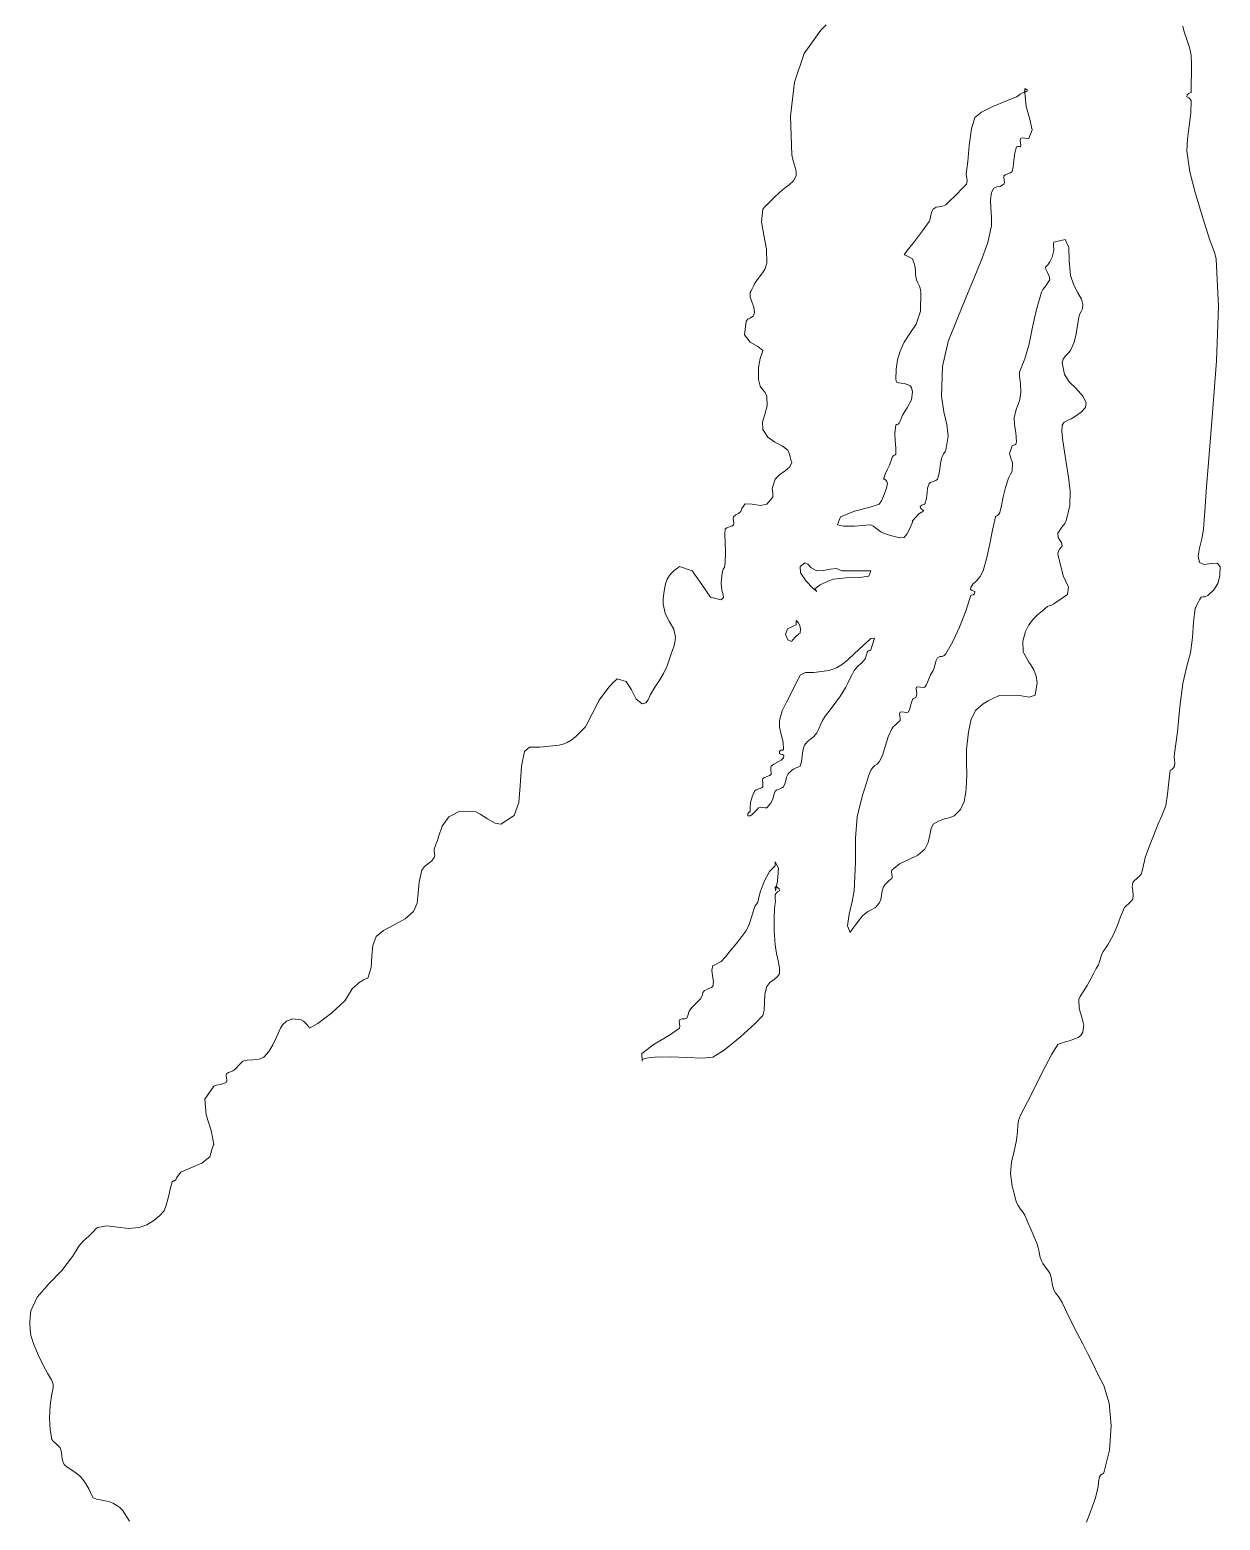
# Model space of a CAD drawing. Header units: inches. Extents: x 18 to 851, y -500 to 848.
# Drawn here: x 492.77 to 523.08, y 296.43 to 334.39 of the extents above; entities that cross this region are included whole.
import ezdxf

# ---------------------------------------------------------------- set-up
doc = ezdxf.new("R2010")
doc.units = ezdxf.units.IN
doc.header["$MEASUREMENT"] = 0
doc.layers.add('Layer 1', color=7, linetype='Continuous')

msp = doc.modelspace()

# ---------------------------------------------------------------- linework, layer by layer
at = {"layer": 'Layer 1', "lineweight": 0}
for points in [[(495.305, 296.408), (495.127, 296.684), (495.061, 296.75), (494.985, 296.805), (494.901, 296.853), (494.81, 296.895), (494.733, 296.912), (494.603, 296.937), (494.469, 296.967), (494.386, 297.001), (494.343, 297.073), (494.276, 297.209), (494.186, 297.374), (494.068, 297.53), (493.951, 297.631), (493.828, 297.71), (493.72, 297.778), (493.645, 297.848), (493.601, 297.946), (493.586, 298.054), (493.574, 298.163), (493.539, 298.271), (493.498, 298.318), (493.428, 298.383), (493.359, 298.444), (493.327, 298.483), (493.291, 298.729), (493.274, 299.038), (493.285, 299.36), (493.327, 299.647), (493.363, 299.802), (493.367, 299.898), (493.324, 300.002), (493.221, 300.177), (493.12, 300.36), (492.99, 300.624), (492.869, 300.902), (492.798, 301.13), (492.775, 301.288), (492.769, 301.447), (492.776, 301.607), (492.798, 301.766), (492.959, 302.108), (493.254, 302.448), (493.585, 302.791), (493.856, 303.142), (493.939, 303.285), (494.02, 303.412), (494.124, 303.535), (494.28, 303.671), (494.326, 303.717), (494.388, 303.784), (494.447, 303.848), (494.492, 303.883), (494.734, 303.923), (495.002, 303.896), (495.28, 303.863), (495.551, 303.883), (495.748, 303.956), (495.928, 304.063), (496.078, 304.187), (496.186, 304.307), (496.243, 304.45), (496.297, 304.668), (496.349, 304.891), (496.397, 305.048), (496.424, 305.069), (496.457, 305.076), (496.488, 305.096), (496.504, 305.153), (496.617, 305.292), (496.867, 305.401), (497.147, 305.52), (497.351, 305.683), (497.367, 305.744), (497.405, 305.875), (497.442, 305.989), (497.456, 306.001), (497.388, 306.354), (497.256, 306.755), (497.225, 307.15), (497.456, 307.482), (497.524, 307.511), (497.614, 307.53), (497.705, 307.554), (497.774, 307.589), (497.784, 307.631), (497.774, 307.695), (497.765, 307.76), (497.774, 307.801), (497.824, 307.831), (497.88, 307.853), (497.936, 307.875), (497.986, 307.906), (498.035, 307.954), (498.095, 308.02), (498.153, 308.08), (498.197, 308.118), (498.303, 308.143), (498.451, 308.152), (498.605, 308.171), (498.727, 308.225), (498.857, 308.367), (498.96, 308.535), (499.052, 308.733), (499.15, 308.965), (499.201, 309.047), (499.301, 309.139), (499.458, 309.195), (499.68, 309.177), (499.735, 309.139), (499.811, 309.066), (499.873, 308.997), (499.892, 308.965), (500.099, 309.08), (500.455, 309.348), (500.794, 309.661), (500.95, 309.918), (500.98, 309.959), (501.049, 310.026), (501.12, 310.093), (501.162, 310.13), (501.189, 310.145), (501.267, 310.188), (501.345, 310.229), (501.374, 310.236), (501.457, 310.508), (501.479, 310.797), (501.502, 311.069), (501.586, 311.295), (501.771, 311.446), (502.046, 311.59), (502.329, 311.745), (502.539, 311.93), (502.631, 312.146), (502.661, 312.397), (502.683, 312.679), (502.75, 312.988), (502.808, 313.066), (502.903, 313.145), (503.002, 313.225), (503.068, 313.307), (503.078, 313.354), (503.072, 313.41), (503.065, 313.468), (503.068, 313.519), (503.09, 313.588), (503.117, 313.661), (503.146, 313.741), (503.174, 313.836), (503.268, 314.103), (503.438, 314.343), (503.715, 314.488), (504.127, 314.471), (504.235, 314.408), (504.42, 314.289), (504.616, 314.182), (504.762, 314.153), (505.099, 314.376), (505.225, 314.705), (505.252, 315.129), (505.292, 315.636), (505.369, 316.007), (505.494, 316.114), (505.756, 316.115), (506.244, 316.165), (506.353, 316.195), (506.451, 316.239), (506.553, 316.299), (506.668, 316.377), (506.918, 316.639), (507.092, 316.963), (507.266, 317.312), (507.516, 317.647), (507.556, 317.689), (507.625, 317.761), (507.693, 317.828), (507.727, 317.859), (507.957, 317.793), (508.094, 317.574), (508.206, 317.339), (508.362, 317.224), (508.455, 317.247), (508.51, 317.326), (508.57, 317.461), (508.68, 317.647), (508.81, 317.831), (508.908, 317.992), (508.999, 318.192), (509.104, 318.494), (509.137, 318.585), (509.17, 318.676), (509.197, 318.781), (509.209, 318.918), (509.164, 319.12), (509.059, 319.314), (508.949, 319.521), (508.892, 319.766), (508.898, 319.903), (508.923, 320.093), (508.958, 320.276), (508.997, 320.4), (509.078, 320.517), (509.177, 320.616), (509.267, 320.688), (509.315, 320.718), (509.634, 320.607), (509.877, 320.263), (510.104, 319.935), (510.374, 319.871), (510.436, 319.927), (510.426, 319.999), (510.39, 320.113), (510.374, 320.295), (510.396, 320.561), (510.428, 320.648), (510.458, 320.692), (510.479, 320.824), (510.482, 321.083), (510.472, 321.327), (510.465, 321.532), (510.479, 321.671), (510.518, 321.704), (510.586, 321.729), (510.653, 321.752), (510.691, 321.777), (510.697, 321.826), (510.688, 321.885), (510.682, 321.942), (510.691, 321.988), (510.748, 322.036), (510.818, 322.07), (510.878, 322.117), (510.903, 322.2), (510.98, 322.318), (511.161, 322.307), (511.372, 322.269), (511.539, 322.307), (511.688, 322.482), (511.689, 322.586), (511.669, 322.708), (511.75, 322.941), (511.855, 323.053), (512, 323.153), (512.125, 323.254), (512.174, 323.365), (512.159, 323.409), (512.127, 323.515), (512.092, 323.624), (512.068, 323.683), (511.925, 323.79), (511.741, 323.889), (511.562, 324.017), (511.433, 324.212), (511.426, 324.392), (511.486, 324.592), (511.547, 324.814), (511.539, 325.06), (511.493, 325.153), (511.43, 325.218), (511.369, 325.31), (511.327, 325.482), (511.323, 325.789), (511.364, 326.015), (511.413, 326.159), (511.433, 326.224), (511.308, 326.326), (511.109, 326.432), (510.967, 326.619), (511.009, 326.965), (511.056, 327.015), (511.123, 327.049), (511.188, 327.094), (511.221, 327.177), (511.205, 327.326), (511.157, 327.46), (511.114, 327.584), (511.115, 327.706), (511.13, 327.735), (511.16, 327.795), (511.195, 327.862), (511.221, 327.918), (511.287, 328.02), (511.387, 328.141), (511.483, 328.283), (511.539, 328.447), (511.527, 328.8), (511.457, 329.155), (511.4, 329.5), (511.433, 329.824), (511.48, 329.873), (511.596, 329.989), (511.735, 330.129), (511.856, 330.247), (511.979, 330.348), (512.104, 330.441), (512.211, 330.544), (512.279, 330.671), (512.28, 330.792), (512.244, 330.939), (512.2, 331.085), (512.174, 331.2), (512.142, 332.188), (512.238, 333.051), (512.488, 333.781), (512.915, 334.377), (513.047, 334.514)], [(522.127, 334.482), (522.164, 334.333), (522.229, 334.141), (522.297, 333.934), (522.338, 333.741), (522.352, 333.521), (522.351, 333.278), (522.343, 333.028), (522.338, 332.788), (522.318, 332.784), (522.278, 332.769), (522.241, 332.736), (522.232, 332.683), (522.249, 332.673), (522.283, 332.655), (522.318, 332.626), (522.338, 332.577), (522.334, 332.278), (522.29, 331.942), (522.244, 331.605), (522.232, 331.307), (522.309, 330.773), (522.443, 330.242), (522.605, 329.714), (522.762, 329.188), (522.815, 329.033), (522.879, 328.878), (522.937, 328.719), (522.974, 328.553), (523.036, 327.338), (522.984, 325.96), (522.874, 324.527), (522.762, 323.153), (522.733, 322.76), (522.708, 322.376), (522.682, 322.01), (522.656, 321.671), (522.614, 321.422), (522.557, 321.186), (522.521, 320.979), (522.55, 320.824), (522.672, 320.77), (522.848, 320.794), (523.006, 320.806), (523.08, 320.718), (523.073, 320.48), (523.022, 320.287), (522.921, 320.124), (522.762, 319.977), (522.689, 319.944), (522.637, 319.945), (522.594, 319.936), (522.55, 319.871), (522.525, 319.818), (522.489, 319.742), (522.456, 319.677), (522.444, 319.659), (522.401, 319.299), (522.371, 318.907), (522.324, 318.521), (522.232, 318.177), (522.13, 317.743), (522.055, 317.145), (521.989, 316.505), (521.915, 315.953), (521.911, 315.876), (521.919, 315.793), (521.925, 315.712), (521.915, 315.636), (521.891, 315.595), (521.854, 315.561), (521.822, 315.538), (521.809, 315.53), (521.77, 315.231), (521.742, 314.924), (521.695, 314.629), (521.598, 314.365), (521.504, 314.168), (521.395, 313.9), (521.28, 313.601), (521.174, 313.307), (521.151, 313.219), (521.131, 313.111), (521.105, 312.994), (521.068, 312.883), (521.027, 312.832), (520.959, 312.772), (520.893, 312.715), (520.856, 312.671), (520.843, 312.57), (520.854, 312.46), (520.866, 312.35), (520.856, 312.248), (520.817, 312.194), (520.751, 312.137), (520.684, 312.081), (520.645, 312.036), (520.545, 311.793), (520.453, 311.563), (520.352, 311.332), (520.221, 311.083), (520.154, 310.981), (520.104, 310.912), (520.058, 310.822), (520.009, 310.659), (519.978, 310.576), (519.926, 310.477), (519.863, 310.363), (519.797, 310.236), (519.692, 310.045), (519.591, 309.886), (519.514, 309.77), (519.479, 309.706), (519.489, 309.461), (519.554, 309.24), (519.607, 309.04), (519.586, 308.859), (519.529, 308.773), (519.46, 308.726), (519.374, 308.691), (519.268, 308.647), (519.207, 308.628), (519.11, 308.603), (519.013, 308.573), (518.95, 308.542), (518.793, 308.296), (518.541, 307.816), (518.255, 307.25), (517.997, 306.742), (517.947, 306.613), (517.927, 306.485), (517.915, 306.327), (517.892, 306.106), (517.834, 305.83), (517.768, 305.549), (517.737, 305.256), (517.785, 304.941), (517.808, 304.854), (517.83, 304.75), (517.856, 304.636), (517.892, 304.519), (517.932, 304.446), (517.998, 304.355), (518.063, 304.266), (518.104, 304.2), (518.181, 304.015), (518.255, 303.843), (518.332, 303.664), (518.421, 303.459), (518.449, 303.368), (518.468, 303.266), (518.49, 303.154), (518.526, 303.036), (518.568, 302.964), (518.634, 302.873), (518.698, 302.784), (518.738, 302.719), (518.772, 302.609), (518.79, 302.508), (518.809, 302.407), (518.845, 302.295), (518.887, 302.223), (518.952, 302.132), (519.017, 302.043), (519.057, 301.978), (519.172, 301.717), (519.3, 301.459), (519.438, 301.195), (519.586, 300.918), (519.713, 300.668), (519.842, 300.404), (519.976, 300.133), (520.115, 299.859), (520.257, 299.412), (520.305, 298.837), (520.258, 298.217), (520.115, 297.636), (520.098, 297.62), (520.066, 297.604), (520.033, 297.577), (520.009, 297.53), (519.981, 297.395), (519.97, 297.291), (519.951, 297.176), (519.903, 297.001), (519.794, 296.692), (519.673, 296.378)], [(517.892, 332.683), (517.618, 332.571), (517.293, 332.434), (517.002, 332.288), (516.833, 332.153), (516.744, 331.865), (516.691, 331.444), (516.656, 331.035), (516.621, 330.776), (516.615, 330.7), (516.625, 330.616), (516.634, 330.532), (516.621, 330.459), (516.53, 330.361), (516.346, 330.18), (516.167, 330.004), (516.092, 329.93), (516.01, 329.894), (515.925, 329.883), (515.844, 329.869), (515.773, 329.824), (515.739, 329.757), (515.714, 329.664), (515.692, 329.572), (515.668, 329.506), (515.504, 329.267), (515.293, 328.994), (515.111, 328.766), (515.032, 328.659), (515.065, 328.649), (515.138, 328.614), (515.21, 328.574), (515.244, 328.553), (515.303, 328.388), (515.318, 328.259), (515.323, 328.145), (515.351, 328.023), (515.385, 327.943), (515.414, 327.878), (515.438, 327.807), (515.456, 327.706), (515.449, 327.221), (515.335, 326.893), (515.176, 326.652), (515.032, 326.436), (514.93, 326.204), (514.863, 325.979), (514.828, 325.744), (514.821, 325.482), (514.842, 325.418), (514.891, 325.396), (514.958, 325.391), (515.032, 325.377), (515.137, 325.346), (515.189, 325.325), (515.217, 325.277), (515.244, 325.165), (515.22, 324.968), (515.11, 324.762), (514.988, 324.572), (514.927, 324.424), (514.909, 324.369), (514.876, 324.346), (514.842, 324.335), (514.821, 324.318), (514.793, 324.123), (514.805, 323.924), (514.825, 323.736), (514.821, 323.577), (514.807, 323.565), (514.773, 323.547), (514.739, 323.517), (514.715, 323.471), (514.66, 323.301), (514.603, 323.178), (514.548, 323.068), (514.503, 322.941), (514.523, 322.949), (514.56, 322.924), (514.594, 322.881), (514.609, 322.836), (514.584, 322.714), (514.524, 322.55), (514.454, 322.396), (514.397, 322.307), (514.168, 322.232), (513.765, 322.132), (513.413, 321.986), (513.339, 321.777), (513.487, 321.744), (513.772, 321.748), (514.053, 321.768), (514.186, 321.777), (514.242, 321.744), (514.338, 321.676), (514.437, 321.604), (514.503, 321.565), (514.66, 321.514), (514.809, 321.473), (514.936, 321.452), (515.032, 321.459), (515.105, 321.545), (515.187, 321.706), (515.243, 321.85), (515.244, 321.883), (515.404, 322.058), (515.505, 322.119), (515.527, 322.142), (515.456, 322.2), (515.441, 322.244), (515.482, 322.28), (515.537, 322.304), (515.562, 322.307), (515.604, 322.463), (515.616, 322.592), (515.628, 322.711), (515.668, 322.836), (515.706, 322.862), (515.773, 322.885), (515.842, 322.909), (515.88, 322.941), (515.912, 323.062), (515.937, 323.2), (515.958, 323.341), (515.985, 323.471), (516.011, 323.537), (516.043, 323.596), (516.073, 323.646), (516.092, 323.683), (516.155, 324.035), (516.122, 324.34), (516.046, 324.661), (515.985, 325.06), (516.006, 325.816), (516.156, 326.449), (516.38, 327.022), (516.621, 327.601), (516.812, 328.068), (517.003, 328.528), (517.162, 328.974), (517.256, 329.4), (517.261, 329.62), (517.242, 329.847), (517.231, 330.062), (517.256, 330.247), (517.316, 330.352), (517.393, 330.385), (517.48, 330.401), (517.574, 330.459), (517.585, 330.5), (517.578, 330.561), (517.57, 330.624), (517.574, 330.671), (517.61, 330.697), (517.676, 330.722), (517.744, 330.748), (517.785, 330.776), (517.812, 330.888), (517.826, 331.063), (517.848, 331.255), (517.892, 331.412), (517.909, 331.416), (517.942, 331.413), (517.976, 331.409), (517.997, 331.412), (518.008, 331.452), (517.999, 331.516), (517.989, 331.58), (517.997, 331.624), (518.038, 331.635), (518.102, 331.625), (518.166, 331.615), (518.209, 331.624), (518.291, 331.841), (518.233, 332.113), (518.137, 332.433), (518.104, 332.788), (518.127, 332.815), (518.162, 332.83), (518.168, 332.851), (518.104, 332.895), (518.106, 332.875), (518.104, 332.841), (518.1, 332.806), (518.104, 332.788), (518.049, 332.785), (517.99, 332.752), (517.936, 332.711), (517.892, 332.683), (517.892, 332.683)], [(518.104, 332.788), (518.1, 332.806), (518.104, 332.841), (518.106, 332.875), (518.104, 332.895), (518.168, 332.851), (518.162, 332.83), (518.127, 332.815), (518.104, 332.788), (518.137, 332.433), (518.233, 332.113), (518.291, 331.841), (518.209, 331.624), (518.166, 331.615), (518.102, 331.625), (518.038, 331.635), (517.997, 331.624), (517.989, 331.58), (517.999, 331.516), (518.008, 331.452), (517.997, 331.412), (517.976, 331.409), (517.942, 331.413), (517.909, 331.416), (517.892, 331.412), (517.848, 331.255), (517.826, 331.063), (517.812, 330.888), (517.785, 330.776), (517.744, 330.748), (517.676, 330.722), (517.61, 330.697), (517.574, 330.671), (517.57, 330.624), (517.578, 330.561), (517.585, 330.5), (517.574, 330.459), (517.48, 330.401), (517.393, 330.385), (517.316, 330.352), (517.256, 330.247), (517.231, 330.062), (517.242, 329.847), (517.261, 329.62), (517.256, 329.4), (517.162, 328.974), (517.003, 328.528), (516.812, 328.068), (516.621, 327.601), (516.38, 327.022), (516.156, 326.449), (516.006, 325.816), (515.985, 325.06), (516.046, 324.661), (516.122, 324.34), (516.155, 324.035), (516.092, 323.683), (516.073, 323.646), (516.043, 323.596), (516.011, 323.537), (515.985, 323.471), (515.958, 323.341), (515.937, 323.2), (515.912, 323.062), (515.88, 322.941), (515.842, 322.909), (515.773, 322.885), (515.706, 322.862), (515.668, 322.836), (515.628, 322.711), (515.616, 322.592), (515.604, 322.463), (515.562, 322.307), (515.537, 322.304), (515.482, 322.28), (515.441, 322.244), (515.456, 322.2), (515.527, 322.142), (515.505, 322.119), (515.404, 322.058), (515.244, 321.883), (515.243, 321.85), (515.187, 321.706), (515.105, 321.545), (515.032, 321.459), (514.936, 321.452), (514.809, 321.473), (514.66, 321.514), (514.503, 321.565), (514.437, 321.604), (514.338, 321.676), (514.242, 321.744), (514.186, 321.777), (514.053, 321.768), (513.772, 321.748), (513.487, 321.744), (513.339, 321.777), (513.413, 321.986), (513.765, 322.132), (514.168, 322.232), (514.397, 322.307), (514.454, 322.396), (514.524, 322.55), (514.584, 322.714), (514.609, 322.836), (514.594, 322.881), (514.56, 322.924), (514.523, 322.949), (514.503, 322.941), (514.548, 323.068), (514.603, 323.178), (514.66, 323.301), (514.715, 323.471), (514.739, 323.517), (514.773, 323.547), (514.807, 323.565), (514.821, 323.577), (514.825, 323.736), (514.805, 323.924), (514.793, 324.123), (514.821, 324.318), (514.842, 324.335), (514.876, 324.346), (514.909, 324.369), (514.927, 324.424), (514.988, 324.572), (515.11, 324.762), (515.22, 324.968), (515.244, 325.165), (515.217, 325.277), (515.189, 325.325), (515.137, 325.346), (515.032, 325.377), (514.958, 325.391), (514.891, 325.396), (514.842, 325.418), (514.821, 325.482), (514.828, 325.744), (514.863, 325.979), (514.93, 326.204), (515.032, 326.436), (515.176, 326.652), (515.335, 326.893), (515.449, 327.221), (515.456, 327.706), (515.438, 327.807), (515.414, 327.878), (515.385, 327.943), (515.351, 328.023), (515.323, 328.145), (515.318, 328.259), (515.303, 328.388), (515.244, 328.553), (515.21, 328.574), (515.138, 328.614), (515.065, 328.649), (515.032, 328.659), (515.111, 328.766), (515.293, 328.994), (515.504, 329.267), (515.668, 329.506), (515.692, 329.572), (515.714, 329.664), (515.739, 329.757), (515.773, 329.824), (515.844, 329.869), (515.925, 329.883), (516.01, 329.894), (516.092, 329.93), (516.167, 330.004), (516.346, 330.18), (516.53, 330.361), (516.621, 330.459), (516.634, 330.532), (516.625, 330.616), (516.615, 330.7), (516.621, 330.776), (516.656, 331.035), (516.691, 331.444), (516.744, 331.865), (516.833, 332.153), (517.002, 332.288), (517.293, 332.434), (517.618, 332.571), (517.892, 332.683), (517.936, 332.711), (517.99, 332.752), (518.049, 332.785), (518.104, 332.788), (518.104, 332.788)], [(518.845, 328.977), (519.132, 329.044), (519.228, 328.848), (519.237, 328.504), (519.268, 328.13), (519.352, 327.881), (519.456, 327.686), (519.546, 327.527), (519.586, 327.389), (519.574, 327.286), (519.543, 327.217), (519.507, 327.154), (519.479, 327.071), (519.447, 326.854), (519.414, 326.643), (519.361, 326.435), (519.268, 326.224), (519.213, 326.156), (519.142, 326.082), (519.081, 325.999), (519.057, 325.906), (519.114, 325.61), (519.242, 325.412), (519.409, 325.249), (519.586, 325.06), (519.67, 324.896), (519.648, 324.767), (519.542, 324.651), (519.374, 324.529), (519.285, 324.481), (519.191, 324.44), (519.11, 324.392), (519.057, 324.318), (519.044, 324.16), (519.072, 323.92), (519.119, 323.64), (519.162, 323.365), (519.217, 322.994), (519.258, 322.636), (519.251, 322.271), (519.162, 321.883), (519.122, 321.815), (519.052, 321.718), (518.983, 321.623), (518.95, 321.565), (518.954, 321.462), (518.995, 321.393), (519.04, 321.33), (519.057, 321.247), (519.037, 321.217), (518.998, 321.171), (518.962, 321.11), (518.95, 321.036), (519.079, 320.479), (519.214, 320.191), (519.191, 320.008), (518.845, 319.766), (518.771, 319.73), (518.725, 319.718), (518.686, 319.702), (518.633, 319.659), (518.544, 319.585), (518.44, 319.5), (518.326, 319.389), (518.209, 319.235), (518.121, 319.064), (518.054, 318.82), (518.064, 318.545), (518.209, 318.283), (518.261, 318.213), (518.332, 318.086), (518.395, 317.926), (518.421, 317.754), (518.373, 317.441), (518.215, 317.392), (517.921, 317.443), (517.468, 317.436), (517.414, 317.414), (517.305, 317.364), (517.171, 317.297), (517.044, 317.224), (516.861, 317.062), (516.743, 316.835), (516.669, 316.512), (516.621, 316.06), (516.617, 315.886), (516.623, 315.682), (516.628, 315.454), (516.621, 315.212), (516.602, 314.974), (516.559, 314.738), (516.467, 314.528), (516.303, 314.365), (516.206, 314.329), (516.062, 314.29), (515.905, 314.235), (515.773, 314.153), (515.721, 314.044), (515.689, 313.879), (515.647, 313.692), (515.562, 313.519), (515.383, 313.368), (515.149, 313.256), (514.91, 313.143), (514.715, 312.988), (514.707, 312.944), (514.717, 312.88), (514.726, 312.817), (514.715, 312.777), (514.668, 312.736), (514.601, 312.673), (514.537, 312.608), (514.503, 312.565), (514.473, 312.46), (514.459, 312.35), (514.44, 312.241), (514.397, 312.142), (514.301, 312.033), (514.208, 311.98), (514.104, 311.929), (513.974, 311.824), (513.91, 311.746), (513.801, 311.604), (513.697, 311.465), (513.656, 311.4), (513.591, 311.57), (513.631, 311.864), (513.709, 312.19), (513.762, 312.459), (513.794, 313.189), (513.797, 313.798), (513.836, 314.346), (513.974, 314.895), (514.024, 315.047), (514.074, 315.213), (514.127, 315.379), (514.186, 315.53), (514.232, 315.603), (514.287, 315.648), (514.344, 315.688), (514.397, 315.741), (514.48, 315.909), (514.552, 316.139), (514.626, 316.382), (514.715, 316.589), (514.757, 316.639), (514.814, 316.688), (514.875, 316.742), (514.927, 316.801), (514.934, 316.847), (514.924, 316.909), (514.915, 316.97), (514.927, 317.012), (514.969, 317.02), (515.035, 317.011), (515.101, 317.002), (515.139, 317.012), (515.176, 317.09), (515.198, 317.172), (515.218, 317.254), (515.244, 317.33), (515.266, 317.351), (515.296, 317.363), (515.327, 317.386), (515.351, 317.436), (515.352, 317.484), (515.345, 317.545), (515.34, 317.604), (515.351, 317.647), (515.389, 317.657), (515.453, 317.648), (515.52, 317.64), (515.562, 317.647), (515.602, 317.716), (515.65, 317.829), (515.707, 317.958), (515.773, 318.071), (515.801, 318.139), (515.822, 318.231), (515.846, 318.323), (515.88, 318.389), (515.938, 318.425), (515.99, 318.43), (516.041, 318.44), (516.092, 318.494), (516.269, 318.813), (516.439, 319.175), (516.596, 319.566), (516.727, 319.977), (516.75, 319.991), (516.791, 320), (516.826, 320.023), (516.833, 320.083), (516.809, 320.093), (516.762, 320.104), (516.725, 320.132), (516.727, 320.188), (516.784, 320.267), (516.874, 320.355), (516.969, 320.467), (517.044, 320.612), (517.137, 320.945), (517.212, 321.296), (517.282, 321.648), (517.362, 321.988), (517.377, 321.999), (517.409, 322.02), (517.444, 322.051), (517.468, 322.095), (517.509, 322.277), (517.557, 322.498), (517.612, 322.728), (517.68, 322.941), (517.707, 323.002), (517.742, 323.071), (517.772, 323.129), (517.785, 323.153), (517.793, 323.359), (517.745, 323.48), (517.717, 323.597), (517.785, 323.789), (517.813, 323.812), (517.848, 323.817), (517.877, 323.835), (517.892, 323.895), (517.879, 324.13), (517.846, 324.324), (517.836, 324.516), (517.892, 324.741), (517.936, 324.844), (517.981, 324.975), (518.008, 325.148), (517.997, 325.377), (517.97, 325.563), (517.97, 325.665), (518.011, 325.781), (518.104, 326.012), (518.215, 326.387), (518.305, 326.817), (518.399, 327.269), (518.526, 327.706), (518.567, 327.775), (518.637, 327.87), (518.703, 327.963), (518.738, 328.023), (518.728, 328.113), (518.682, 328.208), (518.637, 328.291), (518.633, 328.342), (518.689, 328.401), (518.746, 328.481), (518.8, 328.598), (518.845, 328.765), (518.844, 328.808), (518.839, 328.877), (518.837, 328.942), (518.845, 328.977), (518.845, 328.977)], [(518.845, 328.765), (518.8, 328.598), (518.746, 328.481), (518.689, 328.401), (518.633, 328.342), (518.637, 328.291), (518.682, 328.208), (518.728, 328.113), (518.738, 328.023), (518.703, 327.963), (518.637, 327.87), (518.567, 327.775), (518.526, 327.706), (518.399, 327.269), (518.305, 326.817), (518.215, 326.387), (518.104, 326.012), (518.011, 325.781), (517.97, 325.665), (517.97, 325.563), (517.997, 325.377), (518.008, 325.148), (517.981, 324.975), (517.936, 324.844), (517.892, 324.741), (517.836, 324.516), (517.846, 324.324), (517.879, 324.13), (517.892, 323.895), (517.877, 323.835), (517.848, 323.817), (517.813, 323.812), (517.785, 323.789), (517.717, 323.597), (517.745, 323.48), (517.793, 323.359), (517.785, 323.153), (517.772, 323.129), (517.742, 323.071), (517.707, 323.002), (517.68, 322.941), (517.612, 322.728), (517.557, 322.498), (517.509, 322.277), (517.468, 322.095), (517.444, 322.051), (517.409, 322.02), (517.377, 321.999), (517.362, 321.988), (517.282, 321.648), (517.212, 321.296), (517.137, 320.945), (517.044, 320.612), (516.969, 320.467), (516.874, 320.355), (516.784, 320.267), (516.727, 320.188), (516.725, 320.132), (516.762, 320.104), (516.809, 320.093), (516.833, 320.083), (516.826, 320.023), (516.791, 320), (516.75, 319.991), (516.727, 319.977), (516.596, 319.566), (516.439, 319.175), (516.269, 318.813), (516.092, 318.494), (516.041, 318.44), (515.99, 318.43), (515.938, 318.425), (515.88, 318.389), (515.846, 318.323), (515.822, 318.231), (515.801, 318.139), (515.773, 318.071), (515.707, 317.958), (515.65, 317.829), (515.602, 317.716), (515.562, 317.647), (515.52, 317.64), (515.453, 317.648), (515.389, 317.657), (515.351, 317.647), (515.34, 317.604), (515.345, 317.545), (515.352, 317.484), (515.351, 317.436), (515.327, 317.386), (515.296, 317.363), (515.266, 317.351), (515.244, 317.33), (515.218, 317.254), (515.198, 317.172), (515.176, 317.09), (515.139, 317.012), (515.101, 317.002), (515.035, 317.011), (514.969, 317.02), (514.927, 317.012), (514.915, 316.97), (514.924, 316.909), (514.934, 316.847), (514.927, 316.801), (514.875, 316.742), (514.814, 316.688), (514.757, 316.639), (514.715, 316.589), (514.626, 316.382), (514.552, 316.139), (514.48, 315.909), (514.397, 315.741), (514.344, 315.688), (514.287, 315.648), (514.232, 315.603), (514.186, 315.53), (514.127, 315.379), (514.074, 315.213), (514.024, 315.047), (513.974, 314.895), (513.836, 314.346), (513.797, 313.798), (513.794, 313.189), (513.762, 312.459), (513.709, 312.19), (513.631, 311.864), (513.591, 311.57), (513.656, 311.4), (513.697, 311.465), (513.801, 311.604), (513.91, 311.746), (513.974, 311.824), (514.104, 311.929), (514.208, 311.98), (514.301, 312.033), (514.397, 312.142), (514.44, 312.241), (514.459, 312.35), (514.473, 312.46), (514.503, 312.565), (514.537, 312.608), (514.601, 312.673), (514.668, 312.736), (514.715, 312.777), (514.726, 312.817), (514.717, 312.88), (514.707, 312.944), (514.715, 312.988), (514.91, 313.143), (515.149, 313.256), (515.383, 313.368), (515.562, 313.519), (515.647, 313.692), (515.689, 313.879), (515.721, 314.044), (515.773, 314.153), (515.905, 314.235), (516.062, 314.29), (516.206, 314.329), (516.303, 314.365), (516.467, 314.528), (516.559, 314.738), (516.602, 314.974), (516.621, 315.212), (516.628, 315.454), (516.623, 315.682), (516.617, 315.886), (516.621, 316.06), (516.669, 316.512), (516.743, 316.835), (516.861, 317.062), (517.044, 317.224), (517.171, 317.297), (517.305, 317.364), (517.414, 317.414), (517.468, 317.436), (517.921, 317.443), (518.215, 317.392), (518.373, 317.441), (518.421, 317.754), (518.395, 317.926), (518.332, 318.086), (518.261, 318.213), (518.209, 318.283), (518.064, 318.545), (518.054, 318.82), (518.121, 319.064), (518.209, 319.235), (518.326, 319.389), (518.44, 319.5), (518.544, 319.585), (518.633, 319.659), (518.686, 319.702), (518.725, 319.718), (518.771, 319.73), (518.845, 319.766), (519.191, 320.008), (519.214, 320.191), (519.079, 320.479), (518.95, 321.036), (518.962, 321.11), (518.998, 321.171), (519.037, 321.217), (519.057, 321.247), (519.04, 321.33), (518.995, 321.393), (518.954, 321.462), (518.95, 321.565), (518.983, 321.623), (519.052, 321.718), (519.122, 321.815), (519.162, 321.883), (519.251, 322.271), (519.258, 322.636), (519.217, 322.994), (519.162, 323.365), (519.119, 323.64), (519.072, 323.92), (519.044, 324.16), (519.057, 324.318), (519.11, 324.392), (519.191, 324.44), (519.285, 324.481), (519.374, 324.529), (519.542, 324.651), (519.648, 324.767), (519.67, 324.896), (519.586, 325.06), (519.409, 325.249), (519.242, 325.412), (519.114, 325.61), (519.057, 325.906), (519.081, 325.999), (519.142, 326.082), (519.213, 326.156), (519.268, 326.224), (519.361, 326.435), (519.414, 326.643), (519.447, 326.854), (519.479, 327.071), (519.507, 327.154), (519.543, 327.217), (519.574, 327.286), (519.586, 327.389), (519.546, 327.527), (519.456, 327.686), (519.352, 327.881), (519.268, 328.13), (519.237, 328.504), (519.228, 328.848), (519.132, 329.044), (518.845, 328.977), (518.837, 328.942), (518.839, 328.877), (518.844, 328.808), (518.845, 328.765), (518.845, 328.765)], [(512.386, 320.718), (512.504, 320.814), (512.578, 320.779), (512.661, 320.687), (512.809, 320.612), (512.981, 320.615), (513.152, 320.653), (513.312, 320.671), (513.444, 320.612), (513.566, 320.606), (513.82, 320.607), (514.072, 320.611), (514.186, 320.612), (514.136, 320.473), (513.893, 320.436), (513.557, 320.434), (513.232, 320.4), (513.092, 320.349), (512.896, 320.253), (512.762, 320.152), (512.809, 320.083), (512.707, 320.165), (512.534, 320.348), (512.393, 320.557), (512.386, 320.718), (512.386, 320.718)], [(512.809, 320.083), (512.762, 320.152), (512.896, 320.253), (513.092, 320.349), (513.232, 320.4), (513.557, 320.434), (513.893, 320.436), (514.136, 320.473), (514.186, 320.612), (514.072, 320.611), (513.82, 320.607), (513.566, 320.606), (513.444, 320.612), (513.312, 320.671), (513.152, 320.653), (512.981, 320.615), (512.809, 320.612), (512.661, 320.687), (512.578, 320.779), (512.504, 320.814), (512.386, 320.718), (512.393, 320.557), (512.534, 320.348), (512.707, 320.165), (512.809, 320.083), (512.809, 320.083)], [(512.279, 319.235), (512.279, 319.252), (512.28, 319.288), (512.281, 319.324), (512.279, 319.342), (512.333, 319.297), (512.377, 319.219), (512.397, 319.123), (512.386, 319.024), (512.351, 319.004), (512.268, 318.927), (512.19, 318.846), (512.174, 318.812), (512.068, 318.854), (512.011, 318.985), (512.062, 319.135), (512.279, 319.235), (512.279, 319.235)], [(512.174, 318.812), (512.19, 318.846), (512.268, 318.927), (512.351, 319.004), (512.386, 319.024), (512.397, 319.123), (512.377, 319.219), (512.333, 319.297), (512.279, 319.342), (512.281, 319.324), (512.28, 319.288), (512.279, 319.252), (512.279, 319.235), (512.062, 319.135), (512.011, 318.985), (512.068, 318.854), (512.174, 318.812), (512.174, 318.812)], [(511.115, 314.365), (511.151, 314.396), (511.219, 314.464), (511.287, 314.534), (511.327, 314.577), (511.367, 314.588), (511.43, 314.579), (511.494, 314.569), (511.539, 314.577), (511.632, 314.681), (511.685, 314.793), (511.718, 314.903), (511.75, 315), (511.786, 315.025), (511.852, 315.052), (511.92, 315.079), (511.962, 315.106), (511.998, 315.184), (512.019, 315.27), (512.037, 315.353), (512.068, 315.424), (512.087, 315.445), (512.116, 315.473), (512.147, 315.503), (512.174, 315.53), (512.217, 315.559), (512.286, 315.59), (512.352, 315.617), (512.386, 315.636), (512.421, 315.745), (512.434, 315.885), (512.449, 316.032), (512.491, 316.165), (512.561, 316.254), (512.645, 316.322), (512.731, 316.392), (512.809, 316.482), (512.861, 316.585), (512.906, 316.69), (512.955, 316.799), (513.021, 316.906), (513.173, 317.106), (513.296, 317.264), (513.413, 317.428), (513.551, 317.647), (513.601, 317.745), (513.652, 317.856), (513.706, 317.97), (513.762, 318.071), (513.854, 318.18), (513.956, 318.27), (514.04, 318.367), (514.08, 318.494), (514.096, 318.552), (514.127, 318.572), (514.161, 318.579), (514.186, 318.601), (514.277, 318.893), (514.186, 318.886), (513.987, 318.71), (513.762, 318.494), (513.61, 318.355), (513.463, 318.233), (513.307, 318.136), (513.127, 318.071), (512.736, 318.017), (512.52, 318.016), (512.395, 317.963), (512.279, 317.754), (512.156, 317.497), (512.034, 317.268), (511.93, 317.042), (511.856, 316.801), (511.858, 316.63), (511.902, 316.441), (511.949, 316.247), (511.962, 316.06), (511.94, 316.045), (511.898, 316.039), (511.862, 316.016), (511.856, 315.953), (511.883, 315.94), (511.933, 315.932), (511.971, 315.906), (511.962, 315.848), (511.903, 315.791), (511.811, 315.74), (511.714, 315.689), (511.645, 315.636), (511.634, 315.592), (511.641, 315.533), (511.649, 315.473), (511.645, 315.424), (511.608, 315.398), (511.543, 315.373), (511.475, 315.347), (511.433, 315.318), (511.422, 315.271), (511.43, 315.214), (511.438, 315.155), (511.433, 315.106), (511.396, 315.08), (511.33, 315.057), (511.262, 315.031), (511.221, 315), (511.16, 314.854), (511.123, 314.707), (511.108, 314.574), (511.115, 314.471), (511.089, 314.472), (511.054, 314.423), (511.049, 314.372), (511.115, 314.365), (511.115, 314.365)], [(511.115, 314.471), (511.108, 314.574), (511.123, 314.707), (511.16, 314.854), (511.221, 315), (511.262, 315.031), (511.33, 315.057), (511.396, 315.08), (511.433, 315.106), (511.438, 315.155), (511.43, 315.214), (511.422, 315.271), (511.433, 315.318), (511.475, 315.347), (511.543, 315.373), (511.608, 315.398), (511.645, 315.424), (511.649, 315.473), (511.641, 315.533), (511.634, 315.592), (511.645, 315.636), (511.714, 315.689), (511.811, 315.74), (511.903, 315.791), (511.962, 315.848), (511.971, 315.906), (511.933, 315.932), (511.883, 315.94), (511.856, 315.953), (511.862, 316.016), (511.898, 316.039), (511.94, 316.045), (511.962, 316.06), (511.949, 316.247), (511.902, 316.441), (511.858, 316.63), (511.856, 316.801), (511.93, 317.042), (512.034, 317.268), (512.156, 317.497), (512.279, 317.754), (512.395, 317.963), (512.52, 318.016), (512.736, 318.017), (513.127, 318.071), (513.307, 318.136), (513.463, 318.233), (513.61, 318.355), (513.762, 318.494), (513.987, 318.71), (514.186, 318.886), (514.277, 318.893), (514.186, 318.601), (514.161, 318.579), (514.127, 318.572), (514.096, 318.552), (514.08, 318.494), (514.04, 318.367), (513.956, 318.27), (513.854, 318.18), (513.762, 318.071), (513.706, 317.97), (513.652, 317.856), (513.601, 317.745), (513.551, 317.647), (513.413, 317.428), (513.296, 317.264), (513.173, 317.106), (513.021, 316.906), (512.955, 316.799), (512.906, 316.69), (512.861, 316.585), (512.809, 316.482), (512.731, 316.392), (512.645, 316.322), (512.561, 316.254), (512.491, 316.165), (512.449, 316.032), (512.434, 315.885), (512.421, 315.745), (512.386, 315.636), (512.352, 315.617), (512.286, 315.59), (512.217, 315.559), (512.174, 315.53), (512.147, 315.503), (512.116, 315.473), (512.087, 315.445), (512.068, 315.424), (512.037, 315.353), (512.019, 315.27), (511.998, 315.184), (511.962, 315.106), (511.92, 315.079), (511.852, 315.052), (511.786, 315.025), (511.75, 315), (511.718, 314.903), (511.685, 314.793), (511.632, 314.681), (511.539, 314.577), (511.494, 314.569), (511.43, 314.579), (511.367, 314.588), (511.327, 314.577), (511.287, 314.534), (511.219, 314.464), (511.151, 314.396), (511.115, 314.365), (511.049, 314.372), (511.054, 314.423), (511.089, 314.472), (511.115, 314.471), (511.115, 314.471)], [(511.75, 313.095), (511.752, 313.111), (511.751, 313.147), (511.749, 313.184), (511.75, 313.2), (511.829, 313.032), (511.808, 312.702), (511.758, 312.463), (511.75, 312.565), (511.77, 312.567), (511.81, 312.547), (511.846, 312.51), (511.856, 312.459), (511.842, 312.452), (511.809, 312.431), (511.772, 312.396), (511.75, 312.354), (511.746, 312.302), (511.751, 312.247), (511.755, 312.193), (511.75, 312.142), (511.733, 312.005), (511.723, 311.76), (511.726, 311.441), (511.75, 311.083), (511.784, 310.865), (511.826, 310.675), (511.857, 310.502), (511.856, 310.342), (511.811, 310.277), (511.719, 310.204), (511.615, 310.121), (511.539, 310.024), (511.482, 309.823), (511.473, 309.612), (511.469, 309.422), (511.433, 309.283), (511.24, 309.083), (510.863, 308.739), (510.453, 308.403), (510.162, 308.225), (509.888, 308.199), (509.504, 308.212), (509.078, 308.231), (508.68, 308.225), (508.593, 308.215), (508.463, 308.194), (508.362, 308.161), (508.362, 308.118), (508.356, 308.312), (508.664, 308.552), (509.059, 308.786), (509.315, 308.965), (509.323, 309.01), (509.313, 309.074), (509.305, 309.137), (509.315, 309.177), (509.383, 309.201), (509.45, 309.199), (509.503, 309.212), (509.527, 309.283), (509.557, 309.398), (509.626, 309.491), (509.725, 309.586), (509.845, 309.706), (509.88, 309.764), (509.894, 309.816), (509.908, 309.866), (509.95, 309.918), (509.992, 309.94), (510.062, 309.971), (510.128, 310.001), (510.162, 310.024), (510.178, 310.146), (510.156, 310.293), (510.137, 310.438), (510.162, 310.554), (510.194, 310.568), (510.265, 310.603), (510.337, 310.64), (510.374, 310.659), (510.482, 310.776), (510.614, 310.935), (510.758, 311.113), (510.903, 311.295), (511.003, 311.433), (511.074, 311.576), (511.141, 311.766), (511.221, 312.036), (511.243, 312.075), (511.277, 312.117), (511.31, 312.172), (511.327, 312.248), (511.369, 312.423), (511.47, 312.693), (511.604, 312.953), (511.75, 313.095), (511.75, 313.095)], [(511.327, 312.248), (511.31, 312.172), (511.277, 312.117), (511.243, 312.075), (511.221, 312.036), (511.141, 311.766), (511.074, 311.576), (511.003, 311.433), (510.903, 311.295), (510.758, 311.113), (510.614, 310.935), (510.482, 310.776), (510.374, 310.659), (510.337, 310.64), (510.265, 310.603), (510.194, 310.568), (510.162, 310.554), (510.137, 310.438), (510.156, 310.293), (510.178, 310.146), (510.162, 310.024), (510.128, 310.001), (510.062, 309.971), (509.992, 309.94), (509.95, 309.918), (509.908, 309.866), (509.894, 309.816), (509.88, 309.764), (509.845, 309.706), (509.725, 309.586), (509.626, 309.491), (509.557, 309.398), (509.527, 309.283), (509.503, 309.212), (509.45, 309.199), (509.383, 309.201), (509.315, 309.177), (509.305, 309.137), (509.313, 309.074), (509.323, 309.01), (509.315, 308.965), (509.059, 308.786), (508.664, 308.552), (508.356, 308.312), (508.362, 308.118), (508.362, 308.161), (508.463, 308.194), (508.593, 308.215), (508.68, 308.225), (509.078, 308.231), (509.504, 308.212), (509.888, 308.199), (510.162, 308.225), (510.453, 308.403), (510.863, 308.739), (511.24, 309.083), (511.433, 309.283), (511.469, 309.422), (511.473, 309.612), (511.482, 309.823), (511.539, 310.024), (511.615, 310.121), (511.719, 310.204), (511.811, 310.277), (511.856, 310.342), (511.857, 310.502), (511.826, 310.675), (511.784, 310.865), (511.75, 311.083), (511.726, 311.441), (511.723, 311.76), (511.733, 312.005), (511.75, 312.142), (511.755, 312.193), (511.751, 312.247), (511.746, 312.302), (511.75, 312.354), (511.772, 312.396), (511.809, 312.431), (511.842, 312.452), (511.856, 312.459), (511.846, 312.51), (511.81, 312.547), (511.77, 312.567), (511.75, 312.565), (511.758, 312.463), (511.808, 312.702), (511.829, 313.032), (511.75, 313.2), (511.749, 313.184), (511.751, 313.147), (511.752, 313.111), (511.75, 313.095), (511.604, 312.953), (511.47, 312.693), (511.369, 312.423), (511.327, 312.248), (511.327, 312.248)]]:
    msp.add_lwpolyline(points, dxfattribs=at)

doc.saveas('drawing.dxf')
